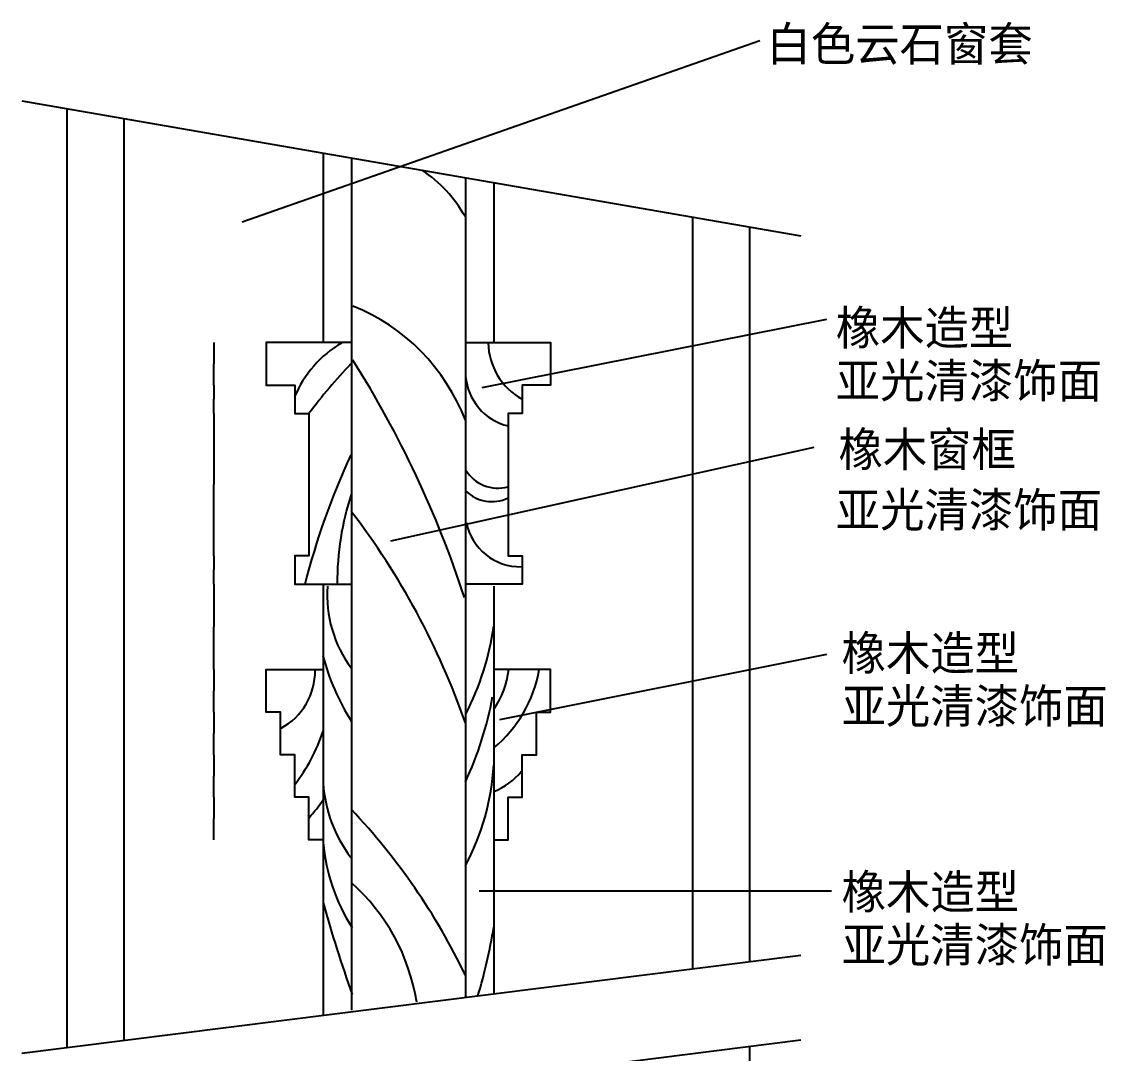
# Model space of a CAD drawing. Header units: metres. Extents: x 278 to 5235, y 197 to 7080.
# Drawn here: x 3298 to 5203, y 5002 to 6816 of the extents above; entities that cross this region are included whole.
import ezdxf

# ---------------------------------------------------------------- set-up
doc = ezdxf.new("R2010")
doc.units = ezdxf.units.M
for name, color, linetype in [('4', 4, 'Continuous'), ('7', 7, 'Continuous'), ('BH', 3, 'Continuous'), ('DIM', 3, 'Continuous'), ('TEXT', 3, 'Continuous')]:
    doc.layers.add(name, color=color, linetype=linetype)
doc.dimstyles.get("Standard").update_dxf_attribs({"dimtxt": 2.5, "dimasz": 2.5, "dimexe": 1.25, "dimexo": 0.625, "dimtad": 1, "dimcen": 2.5, "dimazin": 3, "dimtfac": 1, "dimtmove": 0, "dimatfit": 3})

# ---------------------------------------------------------------- blocks, each defined once
blk = doc.blocks.new('*D82')
for p, q in [((3635.61, 6127.17), (3635.61, 6002.17)), ((3635.36, 6002.17), (3635.11, 6002.17)), ((3635.61, 5877.17), (3635.61, 6002.17)), ((3635.61, 6002.17), (3635.61, 6002.17)), ((3635.86, 6002.17), (3636.11, 6002.17))]:
    blk.add_line(p, q)
at = {"layer": 'Defpoints'}
for p in [(3635.61, 6127.17), (3635.61, 6002.17), (3635.61, 5877.17)]:
    blk.add_point(p, dxfattribs=at)
at = {"layer": 'DIM', "insert": (3635.61, 6003.295), "char_height": 1, "attachment_point": 5}
blk.add_mtext('50', dxfattribs=at)
blk = doc.blocks.new('*D83')
for p, q in [((3635.61, 5527.17), (3635.61, 5489.67)), ((3635.36, 5489.67), (3635.11, 5489.67)), ((3635.61, 5452.17), (3635.61, 5489.67)), ((3635.61, 5489.67), (3635.61, 5489.67)), ((3635.86, 5489.67), (3636.11, 5489.67))]:
    blk.add_line(p, q)
at = {"layer": 'Defpoints'}
for p in [(3635.61, 5527.17), (3635.61, 5489.67), (3635.61, 5452.17)]:
    blk.add_point(p, dxfattribs=at)
at = {"layer": 'DIM', "insert": (3635.61, 5490.795), "char_height": 1, "attachment_point": 5}
blk.add_mtext('15', dxfattribs=at)
blk = doc.blocks.new('*D84')
for p, q in [((3635.61, 5452.17), (3635.61, 5414.67)), ((3635.36, 5414.67), (3635.11, 5414.67)), ((3635.61, 5377.17), (3635.61, 5414.67)), ((3635.61, 5414.67), (3635.61, 5414.67)), ((3635.86, 5414.67), (3636.11, 5414.67))]:
    blk.add_line(p, q)
at = {"layer": 'Defpoints'}
for p in [(3635.61, 5452.17), (3635.61, 5414.67), (3635.61, 5377.17)]:
    blk.add_point(p, dxfattribs=at)
at = {"layer": 'DIM', "insert": (3635.61, 5415.795), "char_height": 1, "attachment_point": 5}
blk.add_mtext('15', dxfattribs=at)
blk = doc.blocks.new('*D85')
for p, q in [((3635.61, 5877.17), (3635.61, 5852.17)), ((3635.36, 5852.17), (3635.11, 5852.17)), ((3635.61, 5827.17), (3635.61, 5852.17)), ((3635.61, 5852.17), (3635.61, 5852.17)), ((3635.86, 5852.17), (3636.11, 5852.17))]:
    blk.add_line(p, q)
at = {"layer": 'Defpoints'}
for p in [(3635.61, 5877.17), (3635.61, 5852.17), (3635.61, 5827.17)]:
    blk.add_point(p, dxfattribs=at)
at = {"layer": 'DIM', "insert": (3635.61, 5853.295), "char_height": 1, "attachment_point": 5}
blk.add_mtext('10', dxfattribs=at)
blk = doc.blocks.new('*D86')
for p, q in [((3635.61, 5827.17), (3635.61, 5752.17)), ((3635.36, 5752.17), (3635.11, 5752.17)), ((3635.61, 5677.17), (3635.61, 5752.17)), ((3635.61, 5752.17), (3635.61, 5752.17)), ((3635.86, 5752.17), (3636.11, 5752.17))]:
    blk.add_line(p, q)
at = {"layer": 'Defpoints'}
for p in [(3635.61, 5827.17), (3635.61, 5752.17), (3635.61, 5677.17)]:
    blk.add_point(p, dxfattribs=at)
at = {"layer": 'DIM', "insert": (3635.61, 5753.295), "char_height": 1, "attachment_point": 5}
blk.add_mtext('30', dxfattribs=at)
blk = doc.blocks.new('*D87')
for p, q in [((3635.61, 5677.17), (3635.61, 5639.67)), ((3635.36, 5639.67), (3635.11, 5639.67)), ((3635.61, 5602.17), (3635.61, 5639.67)), ((3635.61, 5639.67), (3635.61, 5639.67)), ((3635.86, 5639.67), (3636.11, 5639.67))]:
    blk.add_line(p, q)
at = {"layer": 'Defpoints'}
for p in [(3635.61, 5677.17), (3635.61, 5639.67), (3635.61, 5602.17)]:
    blk.add_point(p, dxfattribs=at)
at = {"layer": 'DIM', "insert": (3635.61, 5640.795), "char_height": 1, "attachment_point": 5}
blk.add_mtext('15', dxfattribs=at)
blk = doc.blocks.new('*D88')
for p, q in [((3635.61, 5602.17), (3635.61, 5564.67)), ((3635.36, 5564.67), (3635.11, 5564.67)), ((3635.61, 5527.17), (3635.61, 5564.67)), ((3635.61, 5564.67), (3635.61, 5564.67)), ((3635.86, 5564.67), (3636.11, 5564.67))]:
    blk.add_line(p, q)
at = {"layer": 'Defpoints'}
for p in [(3635.61, 5602.17), (3635.61, 5564.67), (3635.61, 5527.17)]:
    blk.add_point(p, dxfattribs=at)
at = {"layer": 'DIM', "insert": (3635.61, 5565.795), "char_height": 1, "attachment_point": 5}
blk.add_mtext('15', dxfattribs=at)
blk = doc.blocks.new('*D89')
for p, q in [((3635.61, 6252.17), (3635.61, 6214.67)), ((3635.36, 6214.67), (3635.11, 6214.67)), ((3635.61, 6177.17), (3635.61, 6214.67)), ((3635.61, 6214.67), (3635.61, 6214.67)), ((3635.86, 6214.67), (3636.11, 6214.67))]:
    blk.add_line(p, q)
at = {"layer": 'Defpoints'}
for p in [(3635.61, 6252.17), (3635.61, 6214.67), (3635.61, 6177.17)]:
    blk.add_point(p, dxfattribs=at)
at = {"layer": 'DIM', "insert": (3635.61, 6215.795), "char_height": 1, "attachment_point": 5}
blk.add_mtext('15', dxfattribs=at)
blk = doc.blocks.new('*D90')
for p, q in [((3635.61, 6177.17), (3635.61, 6152.17)), ((3635.36, 6152.17), (3635.11, 6152.17)), ((3635.61, 6127.17), (3635.61, 6152.17)), ((3635.61, 6152.17), (3635.61, 6152.17)), ((3635.86, 6152.17), (3636.11, 6152.17))]:
    blk.add_line(p, q)
at = {"layer": 'Defpoints'}
for p in [(3635.61, 6177.17), (3635.61, 6152.17), (3635.61, 6127.17)]:
    blk.add_point(p, dxfattribs=at)
at = {"layer": 'DIM', "insert": (3635.61, 6153.295), "char_height": 1, "attachment_point": 5}
blk.add_mtext('10', dxfattribs=at)

msp = doc.modelspace()

# ---------------------------------------------------------------- linework, layer by layer
at = {"layer": '4'}
for p, q in [((3377.84, 5012.17), (3377.84, 6663.48)), ((3827.84, 6585.36), (3827.84, 6252.17)), ((4077.84, 6541.96), (4077.84, 5100.35)), ((4127.84, 6533.28), (4127.84, 6252.17)), ((4577.84, 5163.33), (4577.84, 6455.17)), ((3827.84, 5827.17), (3827.84, 5068.85)), ((4127.84, 5823.31), (4127.84, 5106.65)), ((4577.84, 4069.83), (4577.84, 5014.39))]:
    msp.add_line(p, q, dxfattribs=at)
for points in [[(3877.84, 6576.68), (3877.84, 5077.8)], [(3877.84, 6252.17), (3727.84, 6252.17), (3727.84, 6177.17), (3777.84, 6177.17), (3777.84, 6127.17), (3802.84, 6127.17), (3802.84, 5877.17), (3777.84, 5877.17), (3777.84, 5827.17), (3877.84, 5827.17)], [(4077.84, 6252.17), (4227.84, 6252.17), (4227.84, 6177.17), (4177.84, 6177.17), (4177.84, 6127.17), (4152.84, 6127.17), (4152.84, 5877.17), (4177.84, 5877.17), (4177.84, 5827.17), (4077.84, 5827.17)], [(3827.84, 5377.17), (3802.84, 5377.17), (3802.84, 5452.17), (3777.84, 5452.17), (3777.84, 5527.17), (3752.84, 5527.17), (3752.84, 5602.17), (3727.84, 5602.17), (3727.84, 5677.17), (3827.84, 5677.17)], [(4127.84, 5377.17), (4152.84, 5377.17), (4152.84, 5452.17), (4177.84, 5452.17), (4177.84, 5527.17), (4202.84, 5527.17), (4202.84, 5602.17), (4227.84, 5602.17), (4227.84, 5677.17), (4127.84, 5677.17)]]:
    msp.add_lwpolyline(points, dxfattribs=at)
at = {"layer": '7'}
for p, q in [((3477.84, 5024.76), (3477.84, 6646.12)), ((4477.84, 5150.74), (4477.84, 6472.53))]:
    msp.add_line(p, q, dxfattribs=at)
at = {"layer": 'BH'}
for centre, radius, start, end in [((3870.51, 6357.42), 237.33, 29.12, 56.43), ((3748.19, 5988.65), 353.2, 21.04, 68.05), ((3959.27, 6081.25), 196.68, 120.13, 157.54), ((4235.54, 6254.93), 117.81, 181.69, 240.47), ((4536.51, 5581.74), 914.21, 136.21, 143.37), ((2299.85, 5223.23), 1868.97, 18.09, 32.27), ((4176.16, 6200.47), 98.05, 184.38, 256.24), ((5071.92, 5501.1), 1317.23, 155.16, 165.7), ((4134.72, 6061.1), 65.15, 210.18, 286.15), ((4357.18, 5829.52), 504.66, 161.89, 180.23), ((4124.35, 6037.06), 64.81, 224.84, 296.08), ((2815.51, 5142.16), 1337.17, 19.26, 37.43), ((4174.26, 5954.28), 96.56, 191.34, 271.2), ((4047.39, 5807.42), 212.58, 175.71, 217.04), ((3638.1, 5822.95), 494.54, 333.02, 351.91), ((4222.05, 5804.46), 407.96, 194.68, 212.43), ((3699.24, 5674.21), 114.45, 298.51, 0.68), ((4007.24, 5692.68), 147.71, 324.73, 353.83), ((3980.13, 5716.88), 231.15, 309.72, 350.02), ((3502.65, 5744.38), 633.61, 335.2, 349.52), ((3534.46, 5665.35), 309.03, 321.95, 341.69), ((3699.07, 5533.89), 429.38, 331.9, 356.67), ((4080.07, 5578.64), 125.87, 292.3, 320.14), ((4071.96, 5493.69), 244.74, 184.06, 217), ((3591.28, 5610.38), 287.18, 317.49, 325.46), ((3043.23, 4642.18), 1148, 25.68, 43.39), ((4154.64, 5400.45), 327.98, 184.86, 212.75), ((3639.93, 5035.59), 356.89, 9.07, 48.29), ((5860.31, 5821.46), 2106.66, 195.27, 199.87), ((3173.6, 5380.34), 967, 343.34, 350.68)]:
    msp.add_arc(centre, radius, start, end, dxfattribs=at)
at = {"layer": 'DIM'}
for p, q in [((3297.74, 6677.38), (4667.96, 6439.52)), ((3297.74, 5002.08), (4667.96, 5174.69)), ((3297.74, 4853.13), (4667.96, 5025.75))]:
    msp.add_line(p, q, dxfattribs=at)

# ---------------------------------------------------------------- texts
at = {"layer": 'TEXT'}
for s, p in [('白色云石窗套', (4607.44, 6747.18)), ('橡木造型', (4729.18, 6247.89)), ('亚光清漆饰面', (4729.18, 6154.81)), ('橡木窗框', (4733.93, 6034.08)), ('亚光清漆饰面', (4729.18, 5927.8)), ('橡木造型', (4739.39, 5675.81)), ('亚光清漆饰面', (4739.39, 5582.74)), ('橡木造型', (4739.39, 5255.83)), ('亚光清漆饰面', (4739.39, 5162.76))]:
    msp.add_text(s, height=60, dxfattribs=at).set_placement(p)

# ---------------------------------------------------------------- dimensions: what is measured, and where the dimension line sits
at = {"layer": 'DIM'}
for base, p1, p2, text, picture, middle in [((3635.61, 6214.67), (3635.61, 6252.17), (3635.61, 6177.17), '15', '*D89', (3635.61, 6215.795)), ((3635.61, 6152.17), (3635.61, 6177.17), (3635.61, 6127.17), '10', '*D90', (3635.61, 6153.295)), ((3635.61, 6002.17), (3635.61, 6127.17), (3635.61, 5877.17), '50', '*D82', (3635.61, 6003.295)), ((3635.61, 5852.17), (3635.61, 5877.17), (3635.61, 5827.17), '10', '*D85', (3635.61, 5853.295)), ((3635.61, 5752.17), (3635.61, 5827.17), (3635.61, 5677.17), '30', '*D86', (3635.61, 5753.295)), ((3635.61, 5639.67), (3635.61, 5677.17), (3635.61, 5602.17), '15', '*D87', (3635.61, 5640.795)), ((3635.61, 5564.67), (3635.61, 5602.17), (3635.61, 5527.17), '15', '*D88', (3635.61, 5565.795)), ((3635.61, 5489.67), (3635.61, 5527.17), (3635.61, 5452.17), '15', '*D83', (3635.61, 5490.795)), ((3635.61, 5414.67), (3635.61, 5452.17), (3635.61, 5377.17), '15', '*D84', (3635.61, 5415.795))]:
    dim = msp.add_linear_dim(base=base, p1=p1, p2=p2, text=text, dimstyle='Standard', dxfattribs=at)
    dim.commit()
    dim.dimension.update_dxf_attribs({"geometry": picture, "text_midpoint": middle})

# ---------------------------------------------------------------- leaders
for points in [[(3685.27, 6464.01), (4595.53, 6783.37)], [(4107.5, 6172.92), (4713.4, 6292.93)], [(3946.54, 5903.05), (4690.89, 6068.07)], [(4138.49, 5589.07), (4713.67, 5703.97)], [(4102.14, 5287.59), (4721.59, 5287.59)]]:
    msp.add_leader(points, dimstyle='Standard', dxfattribs=at)

doc.saveas('drawing.dxf')
